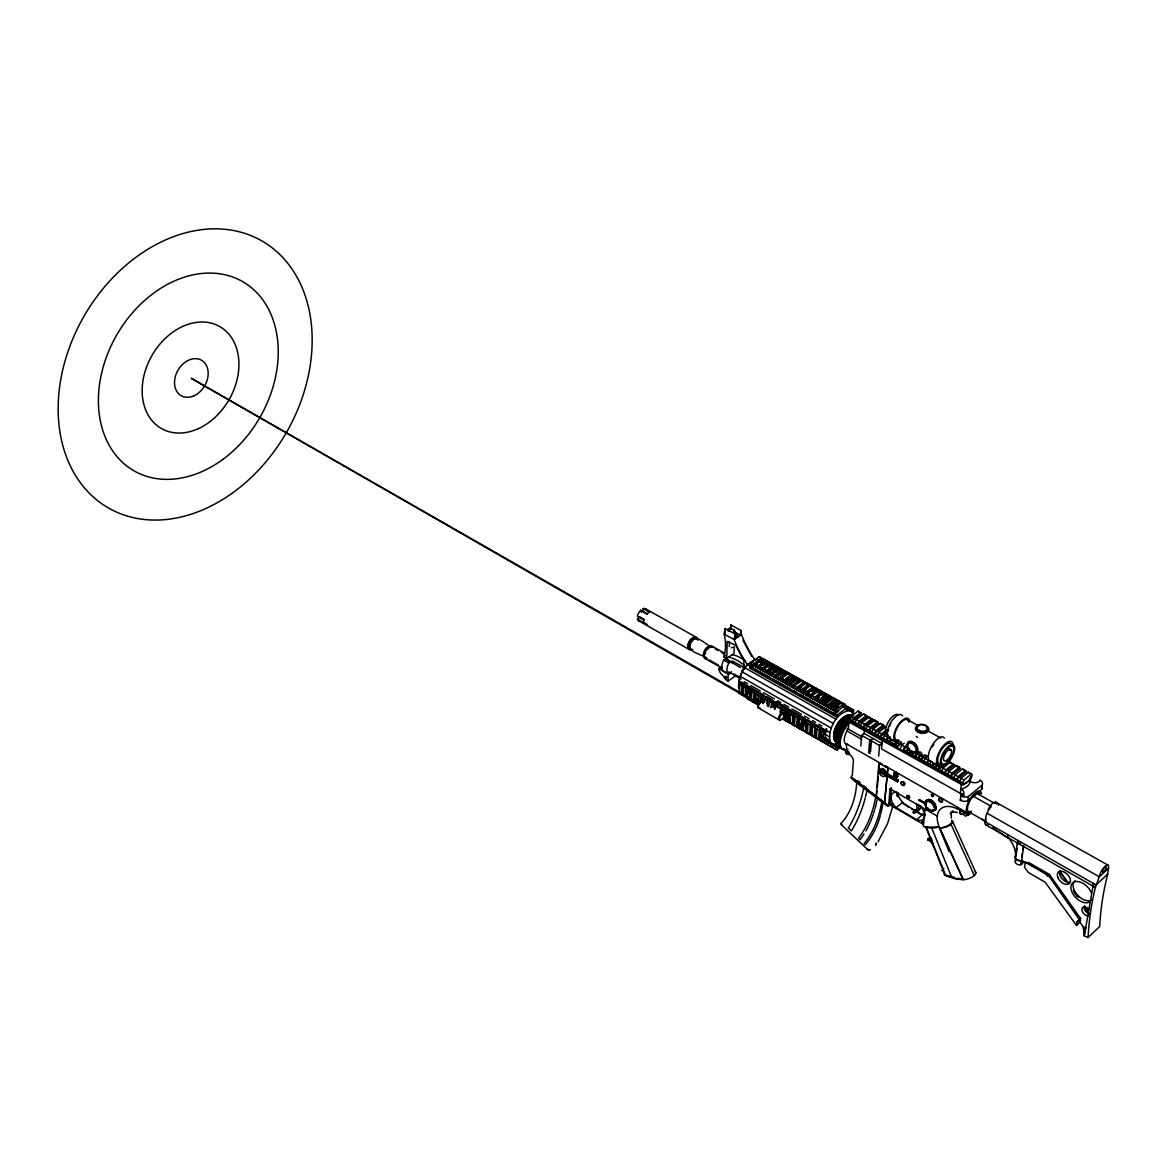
<?xml version="1.0" encoding="UTF-8"?>
<svg xmlns="http://www.w3.org/2000/svg" width="1167" height="1167" viewBox="0 0 1167 1167"><rect width="100%" height="100%" fill="white"/><g stroke="black" fill="none" stroke-linecap="round" stroke-linejoin="round"><path stroke-width="1.5" d="M884.557 774.407L878.911 771.27L879.349 769.68L897.627 780.139L897.481 781.832L898.079 779.789L886.482 773.152A4.391 2.67 50.7 0 0 885.709 771.183M725.115 633.448L725.203 628.561L735.21 634.089L735.093 638.976M725.203 628.561L724.196 634.104A50.735 29.817 56.2 0 1 723.744 656.758L726.778 658.465L727.172 641.354L735.618 645.234L743.86 660.42L743.904 668.122M728.412 630.618L730.454 628.079L728.354 629.173L728.31 631.274L730.454 628.079L734.101 630.092L738.303 636.788L735.443 635.213M734.481 675.664A6.564 3.88 54.8 0 0 735.239 676.072L728.048 681.105L728.193 673.986L731.417 671.929M755.107 660.186A81.209 50.458 54.4 0 1 741.497 634.615L740.709 630.355L730.702 624.856L731.053 629.421M732.161 662.914L732.205 660.887L742.737 666.809L743.554 669.362L741.731 670.631M734.189 646.751L734.028 653.476L726.778 658.465M740.009 693.752L739.119 693.198L739.353 684.387L740.301 682.505L825.711 730.848L825.142 740.068L823.975 741.993L782.342 718.07M740.709 630.355L740.578 635.227L733.445 631.303M729.273 646.591L729.419 641.5M741.395 685.54L741.162 694.365L742.037 694.919L742.343 683.672L741.395 685.54L739.353 684.387M744.444 684.869L743.496 686.736L743.248 695.532L744.123 696.115M745.538 687.903L745.275 696.714L746.165 697.297L746.486 686.036L745.538 687.903L743.496 686.736M748.353 693.65L748.543 687.203L747.595 689.084L747.332 697.895L748.207 698.464M752.409 664.461L749.681 666.357L749.637 668.093L836.651 717.034L836.754 715.269L846.25 708.179L846.133 709.944M749.71 690.295L749.447 699.091L750.323 699.675L750.658 688.413L749.71 690.295L747.595 689.084M752.482 665.117L752.394 667.582L769.841 677.371M752.773 689.624L751.825 691.506L751.548 700.39L752.423 700.886M753.926 692.702L753.649 701.586L754.524 702.096L754.889 690.82L753.926 692.702L751.825 691.506M757.033 692.046L756.085 693.927L755.793 702.826L756.668 703.322L756.829 698.493M758.185 695.124L757.879 704.022L758.754 704.532L759.133 693.242L758.185 695.124L756.085 693.927M760.125 703.497L761.336 694.496L761.161 699.325M762.314 701.119L763.408 695.678L763.116 703.745M764.516 702.388L765.61 696.932M766.646 703.599L767.74 698.158L767.448 706.225M768.732 706.618L769.899 699.383M770.818 707.8L771.985 700.565L771.737 707.027M773.094 707.29L774.202 701.834L774.013 706.677M774.45 709.463L774.757 704.532L776.347 702.184L777.426 702.461L804.822 718.303M774.903 709.142L775.078 704.649L777.426 702.461M775.224 708.515L775.369 704.941L773.24 703.73M780.154 712.745L780.577 707.129M780.577 713.3L780.811 707.917L783.145 705.729L776.347 702.184M781.627 714L782.824 706.75L825.711 730.848M784.034 709.886L783.641 718.814L784.501 719.31L784.997 707.99L784.034 709.886L781.861 708.646M786.266 711.17L785.872 720.097L786.718 720.593L787.229 709.259L786.266 711.17L788.396 712.381L788.002 721.323L788.848 721.819L789.373 710.484L788.396 712.381M887.606 806.309L887.649 805.172L854.2 779.644L853.208 780.052L887.606 806.309L890.231 804.209M791.459 714.992L791.605 711.753L790.628 713.664L790.219 722.606L791.08 723.088M792.831 714.919L792.408 723.876L793.268 724.342L793.808 713.008L792.831 714.919L790.628 713.664M795.952 714.233L794.975 716.144L794.552 725.101L795.398 725.582M797.119 717.369L796.682 726.326L797.542 726.808L798.097 715.459L797.119 717.369L794.975 716.144M800.314 716.713L799.337 718.624L798.884 727.595L799.745 728.062L799.978 723.204M801.525 719.879L801.073 728.85L801.919 729.317L802.502 717.968L801.525 719.879L799.337 718.624M804.326 725.684L804.661 719.193L803.684 721.118L803.232 730.09L804.078 730.557M931.237 810.686A5.966 3.647 49.3 0 0 934.782 809.358A1.546 0.948 49.2 0 0 936.08 808.862A1.546 0.948 49.2 0 0 934.913 807.053A5.966 3.647 49.3 0 0 930.478 801.321A5.966 3.647 49.3 0 0 925.708 802.167L925.241 802.546A5.966 3.647 49.3 0 1 930.011 801.7A5.966 3.647 49.3 0 1 934.446 807.447A1.546 0.948 49.2 0 1 935.613 809.256A1.546 0.948 49.2 0 1 934.315 809.738A5.966 3.647 49.3 0 1 929.545 810.569A5.966 3.647 49.3 0 1 925.125 804.836L925.621 803.888L919.202 799.614L925.942 803.684M925.285 803.713L925.343 802.546M926 805.784A5.966 3.647 49.3 0 1 925.591 804.457L925.621 803.888M805.901 722.373L805.434 731.344L806.28 731.826L806.878 720.462L805.901 722.373L803.684 721.118M809.037 721.687L808.06 723.613L807.579 732.584L808.439 733.066M810.306 724.882L809.81 733.868L810.671 734.349L811.284 722.971L810.306 724.882L808.06 723.613M813.457 724.211L812.48 726.137L811.984 735.122L812.83 735.589M814.741 727.42L814.245 736.421L815.091 736.888L815.733 725.509L814.741 727.42L812.48 726.137M818.009 726.808L817.017 728.719L816.506 737.719L817.352 738.186M819.219 729.988L818.709 738.974L819.555 739.44L820.211 728.062L819.219 729.988L817.017 728.719M822.429 729.331L821.451 731.184L820.926 740.199L821.758 740.724L822.152 734.203M824.661 730.586L823.669 732.453L823.129 741.468L823.975 741.993M826.469 731.724L826.659 728.66L824.588 730.206M799.978 694.307L834.872 713.898L835.032 711.403M824.821 740.432L835.776 746.72L835.951 744.035M836.403 744.794L836.243 747.23L838.767 745.305M848.336 729.112L848.832 721.994L851.21 720.199M853.223 715.473L853.602 710.09L852.8 709.58L851.633 711.476L842.618 706.458M860.852 745.961L861.64 735.37L864.134 733.46L864.339 730.702M868.715 752.54L869.707 739.922L871.413 740.885L870.553 751.694M869.707 751.212L870.276 744.006M878.663 756.085L879.539 745.465L882.033 743.525L864.134 733.46M882.223 764.327L878.911 763.014L876.154 796.711L877.03 791.036M877.321 787.492L878.197 776.843M878.488 773.298L879.364 762.664M879.218 771.358L879.349 769.68M882.252 740.768L881.581 748.922L963.796 795.311M887.941 767.653L885.155 766.063L887.941 767.653L884.498 803.086L887.956 767.55M889.458 741.293L890.611 738.842L889.196 741.118L889.867 742.562M888.598 805.886L890.071 788.863L891.413 787.798L889.925 804.807L888.598 805.886L850.845 777.776L852.333 775.078L853.398 760.169A6.273 3.778 51.6 0 0 848.54 753.794C849.007 752.248 845.696 750.177 846.586 752.817M894.549 775.282L894.651 774.202M899.057 740.593L895.673 744.779M894.155 774.363C893.586 770.774 897.992 773.911 896.271 775.822C887.649 772.262 904.192 779.425 894.214 773.736M894.535 776.916L895.206 777.295C894.024 778.389 896.256 779.658 896.256 777.893L894.535 776.916L894.783 774.888M895.045 773.663L895.6 771.941M894.826 778.331L895.468 775.807L893.907 775.501M895.877 778.943L896.533 775.895M896.621 775.326C898.473 775.121 896.869 770.614 895.454 772.817M897.861 773.619L897.569 776.945L896.519 776.42M897.569 775.865L897.467 776.945L893.937 775.063M885.884 775.18L897.481 781.832L898.079 779.789M896.839 796.098L897.146 792.699M896.066 808.41L896.139 807.695A11.32 6.842 50 0 1 891.077 796.915A11.32 6.842 50 0 1 897.029 792.218M898.007 796.74L898.313 793.341M879.568 762.78L882.354 764.473M902.674 803.056L902.747 802.342A11.291 6.856 49.9 0 1 897.715 792.553M918.312 804.617A12.779 7.746 49.8 0 1 916.883 811.911L913.761 813.209L913.28 811.809A10.459 6.331 49.8 0 0 916.445 804.165M916.664 809.65A10.445 6.346 49.8 0 1 915.482 810.015L913.178 812.874M916.328 820.226L922.995 814.085A10.678 6.506 49.5 0 0 925.183 814.829M911.587 808.848L922.484 815.164L902.31 802.706L908.466 807.039M922.995 814.085L922.484 815.164M856.578 784.282C855.528 798.213 850.918 812.684 841.407 822.939A2.057 1.619 40.6 0 0 841.786 825.142L867.081 849.022A2.48 1.926 32.1 0 0 870.159 849.62A2.48 1.911 34.3 0 1 867.125 848.963L867.125 848.978M932.754 767.113L932.375 765.829C932.564 760.432 942.994 766.267 938.793 769.432L939.158 770.701L931.995 766.471L933.556 763.364M690.164 649.713L692.79 649.523L689.186 649.494C685.467 645.366 690.543 636.438 695.955 637.124L697.954 640.085L696.699 637.765M711.097 645.964C705.408 645.92 700.856 654.483 705.247 658.626L706.21 658.83L705.452 657.473C700.638 653.87 685.262 651.638 690.981 642.594C695.561 632.704 705.568 644.505 711.243 646.897L712.804 646.824L709.74 646.124L712.06 646.182L724.532 653.184M1088.082 937.524L1099.65 926.554A626.694 371.748 32.4 0 1 1107.045 877.044L1108.475 868.321A8.213 2.757 -60.4 0 0 1104.989 866.366A8.213 2.757 -60.4 0 0 1099.285 876.796L1095.273 887.941A630.997 371.237 32.8 0 0 1088.082 937.524L1084.274 935.949L1083.297 926.817L1079.942 922.193L1080.584 918.444L1049.381 874.389L1028.36 862.296M704.037 656.977L704.576 652.426L706.341 649.188L709.959 646.182L708.748 646.328M982.074 787.55A6.36 4.128 8.5 0 1 981.739 789.271L967.895 800.781A6.404 4.201 8.3 0 1 960.295 800.197L960.791 795.909A5.908 3.866 8.1 0 0 963.913 792.743A5.908 3.866 8.1 0 0 960.806 789.052A15.113 9.817 7.9 0 0 970.185 781.336L970.74 776.668M967.895 800.781L968.406 796.492L982.264 784.997A6.375 4.128 8.4 0 0 979.988 780.052A5.937 3.837 8.3 0 1 976.035 782.663A5.937 3.837 8.3 0 1 970.185 781.336M975.16 871.909A7.79 2.845 -22.7 0 1 972.767 876.68A7.79 2.845 -22.7 0 1 963.198 879.539L939.581 827.797A24.463 14.952 48.5 0 1 937.218 816.827L937.743 813.705A24.463 14.952 48.5 0 1 959.799 810.292L968.362 815.179L968.566 813.53L971.221 811.298M981.739 789.271L982.264 784.997M757.179 659.282C745.159 662.185 737.573 676.422 738.696 688.253M992.767 827.739L1007.471 837.746L1007.734 835.835M1022.555 860.429L1021.577 860.75A4.464 2.99 10.6 0 1 1017.157 860.05A4.464 2.99 10.6 0 1 1015.275 857.118L1017.42 841.918M1022.832 862.077A3.866 2.597 10.6 0 1 1022.876 862.778L1020.702 864.703A3.866 2.597 10.6 0 1 1016.88 864.091A3.866 2.597 10.6 0 1 1015.261 861.552L1015.45 856.972A23.384 14.369 47.5 0 0 1008.011 837.279L1007.471 837.746M1016.369 853.675L1017.128 848.351M1017.624 844.806L1018.12 841.261M896.825 742.329L895.41 744.59L896.081 746.049L889.079 741.92M1020.702 864.703L1021.315 860.356L1025.545 862.792M1021.825 856.811L1022.35 853.267M1022.861 849.722L1023.371 846.163M1021.577 860.75L1023.765 845.535M1022.219 863.974L1022.628 861.086M1076.485 925.431L1077.126 921.667L1080.452 920.209L1049.148 875.994L1025.326 862.121L1024.568 867.358L1028.36 872.493L1045.151 882.223L1076.485 925.431L1079.942 922.193M837.439 743.992L832.217 744.371L830.466 742.81C826.732 730.25 836.914 710.674 850.816 710.645L853.485 714.89M939.158 770.701L938.531 769.257L942.192 765.158M1084.274 935.949L1093.479 883.463A10.518 3.545 -60.3 0 0 1094.398 886.92L986.086 825.084M735.21 634.089L734.174 639.633A81.457 50.327 54.4 0 0 747.843 665.263M646.11 609.334A6.914 3.807 -60.5 0 0 643.207 608.62L642.623 611.654A3.486 1.926 -60.5 0 1 643.703 611.683M892.682 806.572L887.547 823.625L878.022 841.801M988.347 824.733L987.165 825.171A10.124 3.924 -60.3 0 1 984.89 821.583L985.794 818.257M854.609 780.139L859.583 781.715M780.344 708.252C768.222 697.166 779.396 714.014 782.08 705.452M887.445 805.215L854.74 779.687M1015.261 861.552L1015.932 860.356M1015.275 857.118L1016.063 855.732M847.563 744.283A12.151 5.499 -60.4 0 1 846.965 730.965L847.782 728.806M866.22 728.748L867.358 725.918L874.842 720.214L877.657 721.789L878.518 723.073L869.036 730.323L870.174 727.493L877.657 721.789M871.895 731.928L873.033 729.098L880.516 723.38L883.331 724.94L884.178 726.224L874.696 733.503L875.848 730.673L883.331 724.94M877.628 735.137L878.78 732.307L886.249 726.56M886.541 730.017L881.552 733.853L880.399 736.698L885.811 732.526M883.346 738.346L884.498 735.502L886.993 733.576M894.856 744.794L896.008 741.949L898.502 740.009M890.479 739.849L889.4 741.716L897.715 746.399L898.882 743.539L901.362 741.599M921.872 753.065L919.392 755.034L918.21 757.894L922.266 754.684M959.814 781.219L961.054 778.287L968.493 772.204L971.513 773.867L972.228 775.18L971.032 778.477L963.417 784.735L850.335 721.279L849.605 719.426L850.772 716.582L858.212 710.98L861.815 713.796L852.318 720.943L853.485 718.099L860.94 712.497M900.574 748.003L901.741 745.144L904.221 743.204M938.531 769.257L903.506 749.652L904.673 746.792L907.153 744.838M907.59 748.426L906.423 751.285L909.122 749.156M924.833 754.713L922.338 756.683L921.171 759.557L926.569 755.253M924.06 761.176L925.241 758.302L927.721 756.333M929.939 764.458L931.12 761.599L934.067 763.247L932.885 766.121M912.331 754.597L913.513 751.738L916.387 753.342L918.881 751.373M916.387 753.342L915.22 756.216L920.617 751.942M935.803 767.755L936.984 764.881L939.975 766.544L942.455 764.545M963.417 784.735L962.819 782.897L938.793 769.432L939.975 766.544M941.711 771.066L942.892 768.192L950.346 762.182L960.164 768.469L950.74 776.128L951.936 773.24L959.376 767.2L960.164 768.469M953.366 763.86L945.926 769.884L944.745 772.758L954.154 765.129M947.677 774.407L948.873 771.533L956.313 765.494L959.376 767.2M953.818 777.849L955.014 774.961L962.454 768.907L965.445 770.57L966.218 771.839L956.809 779.527L958.005 776.638L965.445 770.57M855.105 722.519L856.301 719.645L863.726 714.044L866.439 715.561L867.314 716.844L857.833 724.036L859.029 721.177L866.439 715.561M860.575 725.582L861.771 722.709L869.196 717.078L875.702 721.512L874.842 720.214M872.012 718.653L864.587 724.284L863.39 727.158L872.872 719.937M962.819 782.897L964.059 779.979L971.513 773.867M728.821 662.929L728.281 664.111A10.868 5.543 -60.7 0 0 728.631 674.205L723.511 671.317A10.853 5.558 -60.7 0 1 723.686 660.041L725.495 658.801L730.644 661.674L728.821 662.929L723.686 660.041M843.843 706.298L844.835 704.284L760.096 657.167L759.09 656.802L751.606 662.039L750.541 663.833L836.156 712.03L843.843 706.298L842.72 705.67M839.963 745.99L836.447 749.9L841.057 747.405M895.118 775.078L895.016 776.172M897.117 776.215L897.015 777.31M811.634 685.831L810.657 685.481L803.144 690.937L802.108 692.746L806.193 689.77M812.874 686.707L804.326 693.971L813.851 687.057L810.657 685.481M811.926 691.229L816.01 688.253L815.033 687.917L807.506 693.388L806.485 695.196L809.198 693.213M817.192 689.113L808.643 696.393L818.155 689.449L815.033 687.917M810.861 697.647L811.896 695.838L819.409 690.353L820.386 690.689L817.659 692.673M821.612 691.579L813.063 698.887L822.589 691.914L819.409 690.353M822.035 695.109L824.763 693.125L823.8 692.775L816.273 698.289L815.237 700.098L819.322 697.107M826.017 694.015L817.469 701.338L826.98 694.35L823.8 692.775M820.678 700.754L819.642 702.563L829.154 695.561L828.191 695.226L820.678 700.754L822.925 702.009L830.437 696.48L831.4 696.816L821.889 703.832L822.925 702.009M833.603 698.041L832.64 697.706L825.127 703.249L824.092 705.058L832.246 699.033M834.916 698.96L826.367 706.327L835.878 699.296L832.64 697.706M829.693 705.802L828.658 707.61L838.154 700.565L837.206 700.244L829.693 705.802L831.911 707.042L839.409 701.469L840.371 701.805L830.86 708.85L831.911 707.042M763.087 670.865L764.108 669.085L771.635 663.775L772.627 664.14M773.75 664.957L765.202 672.046L774.742 665.321L771.635 663.775M776.901 666.517L775.909 666.153L768.397 671.477L767.361 673.257L775.544 667.48M778.024 667.334L769.476 674.438L779.016 667.684L775.909 666.153M771.679 675.678L772.714 673.899L780.227 668.56L781.219 668.91M782.313 669.727L773.765 676.845L783.305 670.077L780.227 668.56M775.982 678.085L777.003 676.291L784.53 670.952L785.508 671.302L780.067 675.182M786.675 672.148L778.126 679.296L787.667 672.498L784.53 670.952M789.826 673.695L788.848 673.344L781.321 678.713L780.3 680.507L783.013 678.567M790.934 674.511L782.386 681.688L791.926 674.862L788.848 673.344M785.654 681.134L784.618 682.928L794.144 676.101L793.166 675.751L785.654 681.134L787.798 682.33L795.311 676.948L796.288 677.298L786.762 684.139L787.798 682.33M788.907 685.335L789.942 683.541L797.455 678.144L798.432 678.479L791.634 683.381M799.658 679.354L791.109 686.575L800.635 679.705L797.455 678.144M793.283 687.786L794.319 685.992L801.831 680.58L802.808 680.915M804.019 681.791L795.471 689.011L804.997 682.141L801.831 680.58M807.243 683.381L806.266 683.031L798.753 688.472L797.717 690.28L801.802 687.319M808.425 684.227L799.862 691.477L809.387 684.577L806.266 683.031M933.41 764.37L932.331 766.267L937.159 768.98M842.603 703.045L841.699 702.68L834.172 708.267L833.107 710.105L838.533 706.079M836.156 712.03L835.339 711.359L836.418 709.507L843.931 703.92L844.835 704.284M761.147 657.955L752.598 664.986L762.139 658.305L759.09 656.802M764.254 659.486L763.247 659.122L755.793 664.344L754.699 666.167L757.427 664.256M765.304 660.259L756.756 667.32L766.311 660.624L763.247 659.122M758.827 668.487L759.921 666.649L767.375 661.412L768.382 661.777L762.926 665.613M769.505 662.593L760.957 669.668L770.497 662.958L767.375 661.412M925.796 803.859L918.662 800.212L925.475 802.721A5.66 3.457 49.3 0 1 929.413 801.656A5.66 3.457 49.3 0 1 933.804 806.12L935.38 809.125L933.571 810.336A5.66 3.457 49.3 0 1 928.976 810A5.66 3.457 49.3 0 1 925.358 804.924L925.737 803.684M848.292 753.342L847.023 753.313M979.988 793.764A10.78 4.26 -60.4 0 0 978.004 792.787L971.571 798.126A10.78 4.26 -60.4 0 0 968.741 811.794L985.298 821.232M841.786 825.142L841.888 825.04A2.071 1.605 30.9 0 1 841.407 822.925M639.706 621.034A6.914 3.807 -60.5 0 1 637.445 619.137L639.72 616.964L644.403 619.619M1077.126 921.667L1080.584 918.444M1107.848 874.039L1096.061 884.936L984.89 821.583M1108.475 868.321L1099.285 876.796L987.136 813.268M1025.326 862.121L1046.828 873.864M1047.339 876.227L1049.381 874.389M1080.029 920.603L1049.148 875.994M943.913 868.248L941.798 870.684M968.362 815.179L971.017 812.947M931.281 838.139L933.352 845.9A7.235 3.691 64.1 0 0 927.94 840.05L927.677 839.19L930.303 837.002M927.94 840.05L930.566 837.862M926.423 808.002L925.095 809.096L923.345 826.192L926.16 827.826M925.037 809.635L926.365 808.541M913.761 813.209L915.964 811.415M916.124 812.451L919.085 810.117A12.764 7.746 49.8 0 0 920.865 805.741M913.28 811.809L915.482 810.015M902.747 802.342L896.139 807.695L916.401 819.511A10.707 6.477 49.6 0 0 924.614 816.214A10.707 6.477 49.6 0 0 918.035 804.223M943.636 764.502L939.902 767.507L933.498 763.918M938.793 769.432L948.217 761.832L947.371 761.497M929.647 760.636L926.963 762.795L928.13 759.921L925.241 758.302M894.272 773.079L895.162 772.364M894.695 775.457L895.22 774.217M897.394 773.633L896.489 774.348L894.36 772.875M897.277 774.932L895.731 776.04L896.256 777.893M879.801 769.33L878.911 770.03L885.578 773.852L886.482 773.152M879.67 770.993L878.766 771.708A4.391 2.67 50.7 0 0 881.902 776.011A4.391 2.67 50.7 0 0 885.447 775.53L886.337 774.83M909.341 752.919L912.04 750.789M903.506 749.652L907.561 746.472M897.715 746.399L901.77 743.233M890.261 736.815L886.205 739.951L887.358 737.106L884.498 735.502M870.553 740.403L873.047 738.478M835.776 746.72L838.125 744.925M826.105 737.88L824.033 739.426L825.142 740.068M834.872 713.898L838.723 711.039M775.763 672.775L779.862 669.887M742.445 683.395L744.517 681.936L747.682 683.731M768.542 667.013L771.27 665.102M760.155 662.345L762.882 660.434M728.631 674.205L731.432 672.265M728.048 681.105A6.579 3.866 54.8 0 1 723.992 677.181L722.402 674.964A5.499 3.238 55 0 1 718.916 668.691L721.804 666.707M728.354 662.885L730.25 661.572M723.744 656.758L725.568 655.504M741.497 634.615L734.174 639.604L724.196 634.104M728.354 629.173L727.449 629.801L730.454 628.079M1077.564 921.274L1080.452 920.209M971.367 811.43L968.741 811.794M731.344 647.743L732.964 647.233M870.203 753.546L868.671 752.686M707.669 646.897L708.734 646.824M758.886 704.299L191.242 378.298L759.294 703.541M951.645 820.241A7.833 2.655 -23 0 1 949.967 824.252A7.833 2.655 -23 0 1 941.156 827.753L939.581 827.797L941.229 827.943A7.833 3.18 -18.8 0 0 950.259 825.025A7.833 3.18 -18.8 0 0 951.776 820.62M942.746 869.488L944.57 875.235L956.517 879.232L963.198 879.539A41.078 20.67 -7.8 0 1 951.616 877.161A28.037 13.42 -16.2 0 1 945.518 875.177L926.233 827.126L939.172 826.995L963.038 879.189M688.428 648.852L690.266 648.954M706.575 647.802L707.494 647.845M687.961 647.845L689.857 648.064M687.815 646.518L689.726 646.897M691.783 649.713L689.186 649.494L638.714 620.8M945.518 875.177L954.358 877.351M957.888 878.226L963.198 879.539M705.554 648.969L706.341 649.188M687.99 644.972L689.872 645.526M829.387 745.844L832.684 747.478L831.735 747.201M822.254 741.745L823.216 742.037L819.876 740.389M824.573 743.073L827.928 744.75L826.98 744.458M815.237 737.719L818.534 739.353L817.571 739.061M805.989 732.395L809.227 734.014L808.264 733.707M810.613 735.064L813.91 736.698L812.932 736.392M799.016 728.398L799.978 728.689L796.74 727.085M801.379 729.754L804.676 731.388L803.713 731.096M789.767 723.073L790.745 723.38L787.448 721.746M792.072 724.401L795.34 726.034L794.377 725.728M785.187 720.447L786.164 720.754L783.903 719.456M749.199 699.762L750.191 700.083L747.04 698.522L757.996 704.824M751.417 701.031L754.568 702.607L753.576 702.286M755.764 703.541L756.756 703.861M1086.375 927.867L1083.297 926.817L1084.726 933.381M957.363 812.524L951.513 811.678L953.176 811.473L950.361 813.37L952.928 811.138L950.711 813.72L951.193 812.159L951.28 818.023M834.084 748.558L834.988 748.878M688.472 643.309L690.295 644.067M907.401 719.703L918.517 725.801M928.042 731.023L940.733 737.996M948.45 748.981L951.601 750.717A6.666 2.757 -60.7 0 1 948.596 758.535A6.666 2.757 -60.7 0 1 943.826 760.432L943.549 759.542A6.666 2.757 -60.7 0 1 946.539 751.708A6.666 2.757 -60.7 0 1 951.324 749.827L951.601 750.717L948.494 749.01M689.23 641.646L690.981 642.594M734.524 635.84L737.384 637.415L734.101 630.092M884.178 726.224L880.516 723.38M947.006 761.161L951.134 763.451L950.346 762.182M793.166 675.751L795.311 676.948M828.191 695.226L830.437 696.48M837.206 700.244L839.409 701.469M838.023 701.484L853.602 710.09M842.953 706.254L850.816 710.645M843.099 706.998L852.523 712.249M845.316 708.413L848.467 710.163M850.772 716.582L853.485 718.099M856.301 719.645L859.029 721.177M861.771 722.709L864.587 724.284M867.358 725.918L870.174 727.493M873.033 729.098L875.848 730.673M878.78 732.307L881.552 733.853M898.882 743.539L890.246 738.726L889.094 741.57L849.605 719.426M901.741 745.144L904.673 746.792M961.054 778.287L964.059 779.979M919.392 755.034L922.338 756.683M942.892 768.192L945.926 769.884M948.873 771.533L951.936 773.24M955.014 774.961L958.005 776.638M751.606 662.039L753.663 663.177M755.793 664.344L757.85 665.496M759.921 666.649L762.051 667.845M764.108 669.085L766.238 670.266M768.397 671.477L770.512 672.659M772.714 673.899L774.8 675.066M777.003 676.291L779.162 677.502M781.321 678.713L783.422 679.894M789.942 683.541L792.145 684.766M794.319 685.992L796.507 687.217M798.753 688.472L800.912 689.668M834.172 708.267L836.418 709.507M803.144 690.937L805.347 692.177M807.506 693.388L809.665 694.598M811.896 695.838L814.099 697.078M816.273 698.289L818.49 699.529M825.127 703.249L827.403 704.518M889.196 741.118L895.41 744.59M750.541 663.833L835.339 711.359M931.995 766.471L938.399 770.06M995.743 802.181L1107.994 865.141M747.901 664.329L751.242 666.197M773.021 679.165L790.467 688.953M793.633 690.733L796.813 692.527M976.619 793.239L994.78 803.436L996.166 802.969A10.853 4.201 -60.4 0 1 998.5 805.318M848.832 721.994L961.345 784.384L960.31 793.341L961.958 794.333A5.893 3.866 8.2 0 1 963.315 796.317M749.681 666.357L836.754 715.269M645.351 608.678L695.955 637.124L697.56 639.18M646.591 610.356L649.713 612.106M715.24 648.94L718.318 650.661M721.396 652.397L724.474 654.133M643.207 608.62L649.465 612.15L646.999 613.74L640.741 610.21A6.914 3.807 -60.5 0 0 637.415 616.293L643.659 619.837L643.688 622.697L637.445 619.137M973.147 796.127L991.323 806.368L989.733 808.381A10.853 4.201 -60.4 0 0 985.984 821.305M744.896 667.86L836.228 719.324M644.184 612.529L647.306 614.294M861.64 735.37L879.539 745.465M847.213 728.485L862.253 736.975M960.922 793.691L964 795.427L961.477 793.998M742.27 671.973L833.53 723.584M846.965 730.965L861.538 739.192M740.228 676.364L831.385 728.12M643.98 622.609L647.087 624.374M709.23 659.909L718.434 665.146M733.795 673.87L739.936 677.356M722.329 668.341L705.247 658.626L703.541 655.825M728.544 671.871L740.987 678.946M750.848 685.525L760.315 690.922M763.481 692.717L774.538 699.004M777.689 700.798L780.854 702.592M784.005 704.401L788.746 707.085M791.912 708.88L801.379 714.277M804.544 716.071L809.285 718.77M812.436 720.564L815.602 722.358M818.767 724.167L821.918 725.962M718.916 668.691L728.193 673.986M738.901 680.74L764.006 695.051M767.142 696.845L771.854 699.529M807.958 720.083L829.927 732.599M777.587 703.701L780.679 705.466M740.301 682.505L781.452 705.962M880.399 763.247L846.308 743.802L846.717 750.075M884.936 765.829L968.566 813.53M894.695 772.656L896.168 773.488M821.451 731.184L823.669 732.453M894.506 772.729L896.329 773.779M760.373 696.378L762.445 697.56M764.648 698.814L766.777 700.04M768.936 701.265L771.022 702.461M894.243 773.283L896.475 774.552M894.228 773.502L896.446 774.771M824.573 734.043L829.27 736.727M894.17 774.173L896.387 775.442M894.33 774.932L896.125 775.953M824.763 737.529L829.46 740.214M895.279 777.981L896.329 778.579M826.805 740.301L834.595 744.765M824.223 739.236L830.466 742.81M887.781 775.661L897.934 781.467M878.839 770.862L897.102 781.336M824.413 739.893L832.217 744.371M823.785 740.082L837.425 747.916M878.766 771.708L885.447 775.53M739.119 693.198L758.754 704.532M782.926 719.149L837.352 750.235M758.287 707.888L779.25 719.966M890.071 788.863L937.334 816.171M851.939 777.703L854.156 778.987M878.911 763.014L887.503 768.017M889.925 804.807L923.287 824.281M740.403 667.509L725.495 658.801L730.834 662.097M850.583 708.34L851.385 708.865M890.567 739.397L896.519 742.708M778.9 668.472L779.746 669.07M776.799 667.305L777.63 667.889M770.599 663.848L771.445 664.446M768.557 662.725L769.403 663.308M793.823 676.772L794.669 677.371M791.634 675.562L792.466 676.145M789.563 674.409L790.395 674.993M787.375 673.184L788.206 673.782M781.015 669.654L781.861 670.237M690.222 640.085L691.856 641.237M811.853 686.925L806.674 683.92L807.506 684.504M808.862 685.146L809.679 685.729M804.544 682.739L805.376 683.322M802.415 681.557L803.246 682.141M800.197 680.317L801.029 680.915M798.126 679.165L798.957 679.748M817.571 689.989L818.388 690.572M815.427 688.793L816.258 689.376M813.195 687.553L814.026 688.136M841.626 703.365L842.428 703.934M839.452 702.155L840.255 702.738M848.351 707.114L849.168 707.683M846.163 705.889L846.965 706.458M857.599 781.219L860.415 783.363M863.215 785.508L866.031 787.652M691.375 638.757L692.862 640.07M1046.391 874.258L1048.71 876.388M982.235 819.103L985.882 822.662M692.615 637.751L693.957 639.166M693.84 637.109L695.036 638.612M1059.68 870.903L1068.082 882.675M1073.319 890.042L1078.571 897.408M1084.872 906.234L1088.636 912.536L1084.435 906.642M1059.242 871.297L1067.645 883.069M1073.946 891.909L1077.083 896.329M694.978 636.905L696.043 638.422M858.212 710.98L859.102 712.278M863.726 714.044L870.071 718.376L869.196 717.078M703.57 653.287L704.08 654.089M956.313 765.494L957.1 766.763M962.454 768.907L969.223 773.502L968.493 772.204M742.927 640.231L750.308 653.856M703.409 654.658L703.891 655.65M952.301 820.78L975.831 872.508M950.711 823.683L974.314 875.527M703.934 656.729L704.503 657.984M926.233 827.126A27.249 10.182 -20.6 0 0 931.762 828.059L951.616 877.161M949.092 851.779L939.172 826.995A28.416 9.453 -23.7 0 1 931.762 828.059M943.344 870.976L925.912 827.199A40.874 15.944 -19.8 0 1 926.51 826.557M640.741 610.21L641.383 612.456M751.14 655.373L751.358 656.204M730.702 624.856L731.242 627.686M969.281 813.603A7.804 3.093 -60.3 0 1 964.073 812.728M696.203 638.422A6.214 3.268 -60.5 0 1 696.611 639.326M693.694 637.853A6.214 3.268 -60.5 0 1 695.561 637.868M706.502 658.071A6.258 3.253 -60.5 0 1 704.591 656.423M705.058 652.411A6.258 3.253 -60.5 0 1 705.743 650.953M709.799 646.926A6.258 3.253 -60.5 0 1 711.666 646.912M707.012 658.363A6.258 3.253 -60.5 0 1 705.101 656.715M705.131 654.176A6.258 3.253 -60.5 0 1 705.568 652.703M707.129 649.859A6.258 3.253 -60.5 0 1 709.23 647.773M639.968 617.474A3.486 1.926 -60.5 0 1 639.72 616.964M732.22 654.716A31.99 18.891 54.5 0 1 745.144 660.741M728.602 657.211A32.034 18.862 54.5 0 1 744.342 665.584M739.149 681.936A14.69 7.352 -60.4 0 1 745.859 666.663M833.938 733.212A11.947 5.456 -60.4 0 1 839.161 721.264A11.947 5.456 -60.4 0 1 847.286 717.049M837.775 741.979A15.083 6.885 -60.4 0 1 836.068 727.143A15.083 6.885 -60.4 0 1 850.48 715.254M836.797 742.154A15.083 6.885 -60.4 0 1 835.426 740.943M834.653 738.901A15.083 6.885 -60.4 0 1 839.948 722.577A15.083 6.885 -60.4 0 1 851.356 715.736M837.41 743.7A16.134 7.352 -60.4 0 1 838.548 726.312A16.134 7.352 -60.4 0 1 852.975 715.459M838.285 744.794A16.644 7.586 -60.4 0 1 838.46 728.777A16.644 7.586 -60.4 0 1 852.333 715.24M839.161 745.873A17.155 7.804 -60.4 0 1 839.35 729.375A17.155 7.804 -60.4 0 1 853.631 715.429M840.065 746.909A17.607 7.994 -60.4 0 1 839.365 732.059A17.607 7.994 -60.4 0 1 852.348 716.319M840.969 747.93A18.059 8.198 -60.4 0 1 839.481 734.831A18.059 8.198 -60.4 0 1 850.641 718.318M841.188 747.551A17.622 7.994 -60.4 0 1 838.694 743.758M838.533 740.578A17.622 7.994 -60.4 0 1 850.626 718.653M847.971 749.243A18.555 8.402 -60.4 0 1 840.211 742.256A18.555 8.402 -60.4 0 1 849.868 721.994M844.135 749.36A18.541 8.402 -60.4 0 1 839.306 739.703A18.541 8.402 -60.4 0 1 848.73 721.366M844.31 748.937A18.074 8.184 -60.4 0 1 839.379 741.439M840.007 737.573A18.074 8.184 -60.4 0 1 848.788 721.658M837.848 742.825A17.169 7.79 -60.4 0 1 841.509 728.018A17.169 7.79 -60.4 0 1 852.246 716.698M837.891 744.094A16.659 7.571 -60.4 0 1 847.388 718.857M848.307 718.113A16.659 7.571 -60.4 0 1 851.006 716.509M838.533 744.342A16.134 7.352 -60.4 0 1 837.075 743.043M836.651 734.495A16.134 7.352 -60.4 0 1 849.766 716.319M837.673 743.219A15.579 7.104 -60.4 0 1 837.045 730.075A15.579 7.104 -60.4 0 1 848.526 716.159M850.816 715.575A15.579 7.104 -60.4 0 1 852.712 715.94M838.475 742.898A15.565 7.104 -60.4 0 1 836.724 727.595A15.565 7.104 -60.4 0 1 851.589 715.313M981.535 793.866A12.706 5.033 -60.4 0 0 977.027 791.634L973.103 794.902A12.706 5.033 -60.4 0 0 966.364 808.687A12.706 5.033 -60.4 0 0 970.9 813.049M961.462 813.589A7.79 3.107 -60.3 0 1 959.799 810.292A7.877 3.355 -62.1 0 0 962.658 814.172M931.281 838.577A6.521 2.757 51.8 0 1 927.677 839.19M970.696 777.062A15.142 9.817 7.8 0 1 961.302 784.793M875.702 796.973A205.159 119.486 54.8 0 1 858.547 838.242L860.035 839.729A207.405 120.799 54.8 0 0 864.003 833.982M877.088 799.628A207.405 120.799 54.8 0 1 874.914 808.862M874.55 810.131A207.405 120.799 54.8 0 1 873.791 812.64M873.383 813.88A207.405 120.799 54.8 0 1 865.841 830.933M881.727 801.714A186.808 109.1 54.2 0 1 863.988 843.712L865.155 844.879A174.452 101.996 53.9 0 0 880.443 815.062M882.938 802.677A174.452 101.996 53.9 0 1 880.779 813.749M863.551 788.863A248.775 143.701 55.9 0 1 848.351 828.001L851.297 830.962A254.421 146.94 56 0 0 865.287 797.805M867.066 790.147A254.421 146.94 56 0 1 865.608 796.55M934.607 809.708A5.981 3.647 49.3 0 1 932.769 810.394M925.927 803.975A5.981 3.647 49.3 0 1 930.201 800.533A5.981 3.647 49.3 0 1 935.365 807.827M939.085 798.884A2.261 1.386 49.2 0 1 941.229 798.374A2.261 1.386 49.2 0 1 942.63 801.218A2.261 1.386 49.2 0 1 940.252 801.233M939.829 800.825A2.261 1.386 49.2 0 1 939.231 799.847M935.044 809.344A5.981 3.647 49.3 0 1 933.206 810.029M926.262 802.385A5.981 3.647 49.3 0 1 931.266 800.46M932.506 801.262A5.981 3.647 49.3 0 1 935.292 804.894M935.715 806.222A5.981 3.647 49.3 0 1 935.584 808.527M903.229 781.657A2.217 1.357 50.2 0 1 903.681 781.963M904.089 782.371A2.217 1.357 50.2 0 1 904.833 784.282M926.029 805.303A6.433 3.924 49.3 0 1 928.655 799.789A6.433 3.924 49.3 0 1 935.511 806.207A6.433 3.924 49.3 0 1 931.674 810.598M935.351 809.665A6.419 3.924 49.3 0 1 933.381 810.409M925.912 802.196A6.419 3.924 49.3 0 1 931.281 800.124M932.608 801A6.419 3.924 49.3 0 1 933.819 802.123M934.855 803.465A6.419 3.924 49.3 0 1 935.613 804.88M936.065 806.309A6.419 3.924 49.3 0 1 936.167 807.652M882.442 768.426A4.391 2.67 50.7 0 1 885.038 770.249M885.928 775.413A4.391 2.67 50.7 0 1 885.315 775.763M878.911 770.03A4.391 2.67 50.7 0 1 882.442 769.534A4.391 2.67 50.7 0 1 885.578 773.852M903.579 782.182A1.853 1.138 50.2 0 1 904.527 783.743M934.519 809.154A5.616 3.428 49.3 0 1 931.178 810.409M930.011 809.927A5.616 3.428 49.3 0 1 927.809 808.177M925.854 804.53A5.616 3.428 49.3 0 1 929.88 801.291A5.616 3.428 49.3 0 1 934.738 808.148M929.997 810.19A5.966 3.647 49.3 0 1 927.663 808.323M934.957 809.154A5.616 3.428 49.3 0 1 933.221 809.796M926.686 802.604A5.616 3.428 49.3 0 1 928.159 800.343M929.122 800.168A5.616 3.428 49.3 0 1 931.397 800.795M932.55 801.569A5.616 3.428 49.3 0 1 933.615 802.56M934.504 803.713A5.616 3.428 49.3 0 1 935.175 804.967M935.569 806.222A5.616 3.428 49.3 0 1 935.671 807.374M968.406 796.492A6.419 4.187 8.3 0 1 960.791 795.909M961.185 799.891A5.893 3.866 8.2 0 1 960.295 800.197M1019.36 860.4A3.866 2.582 10.6 0 1 1017.493 859.758M1016.763 859.218A3.866 2.582 10.6 0 1 1016.224 858.591M988.084 809.767A7.906 3.063 -60.4 0 1 993.219 802.736A7.906 3.063 -60.4 0 1 996.56 803.932M1070.343 882.281A7.936 4.916 45.6 0 1 1062.364 879.101A7.936 4.916 45.6 0 1 1059.869 871.122M1092.049 899.801A12.793 7.921 45.1 0 1 1077.156 894.724A12.793 7.921 45.1 0 1 1075.318 880.56M1089.89 901.814A12.808 7.921 45.1 0 1 1073.596 894.943A12.808 7.921 45.1 0 1 1075.945 881.552A12.808 7.921 45.1 0 1 1091.422 893.032M1089.322 913.907A5.587 3.428 44.8 0 1 1084.376 906.044M1088.33 916.183A5.602 3.428 44.9 0 1 1081.926 908.947A5.602 3.428 44.9 0 1 1089.322 909.516M1020.6 843.61A4.508 2.99 10.3 0 1 1019.564 843.143M780.986 719.528A3.88 1.867 -60.1 0 1 778.593 718.405A3.88 1.867 -60.1 0 1 781.234 713.591A3.88 1.867 -60.1 0 1 783.626 714.729M759.381 707.844A3.851 1.896 -60.1 0 1 757.631 706.064A3.851 1.896 -60.1 0 1 760.023 701.732A3.851 1.896 -60.1 0 1 762.591 702.009M779.979 719.456A3.209 1.546 -60.1 0 1 779.191 717.151A3.209 1.546 -60.1 0 1 781.584 713.883A3.209 1.546 -60.1 0 1 783.188 715.05M781.554 719.324A3.209 1.546 -60.1 0 1 779.585 718.172A3.209 1.546 -60.1 0 1 782.123 714.189A3.209 1.546 -60.1 0 1 783.641 716.042M759.98 707.873A3.53 1.736 -60.1 0 1 758.404 705.991A3.53 1.736 -60.1 0 1 760.957 701.98A3.53 1.736 -60.1 0 1 762.985 703.176M758.9 707.698A3.53 1.736 -60.1 0 1 758.565 703.774A3.53 1.736 -60.1 0 1 762.182 701.732M897.598 740.126A11.524 5.018 -60.7 0 1 898.109 726.166A11.524 5.018 -60.7 0 1 908.86 722.227M890.494 737.719A12.91 5.66 -60.8 0 1 890.173 723.511A12.91 5.66 -60.8 0 1 902.543 715.911M931.616 761.307A13.668 5.733 -60.7 0 1 931.558 746.428A13.668 5.733 -60.7 0 1 944.38 738.23M940.485 764.079A11.714 4.872 -60.7 0 1 941.273 750.045A11.714 4.872 -60.7 0 1 951.893 745.873M926.394 727.172A5.485 3.486 6.5 0 1 925.46 732.03A5.485 3.486 6.5 0 1 917.787 730.907A5.485 3.486 6.5 0 1 918.735 726.064M907.24 745.45A6.769 4.23 50.4 0 1 912.579 741.745A6.769 4.23 50.4 0 1 917.889 750.469A6.769 4.23 50.4 0 1 910.712 751.125M909.458 749.9A6.769 4.23 50.4 0 1 907.663 746.968M908.028 745.684A5.777 3.603 50.4 0 1 911.383 742.124A5.777 3.603 50.4 0 1 916.897 747.551A5.777 3.603 50.4 0 1 914.505 752.044M909.924 749.477A5.777 3.603 50.4 0 1 909.035 748.266M888.393 734.991A11.495 5.062 -60.8 0 1 887.401 723.671A11.495 5.062 -60.8 0 1 898.138 714.612M888.102 731.621A11.51 5.047 -60.8 0 1 888.539 729.171M889.429 726.501A11.51 5.047 -60.8 0 1 890.727 723.803M898.911 740.87A12.939 5.631 -60.7 0 1 893.937 735.079A12.939 5.631 -60.7 0 1 902.003 720.491A12.939 5.631 -60.7 0 1 909.72 721.308M917.525 737.354A6.769 4.303 6.5 0 1 916.27 736.465M932.302 746.822A11.67 4.901 -60.7 0 1 933.921 744.24M941.638 765.275A13.712 5.704 -60.7 0 1 936.663 759.309A13.712 5.704 -60.7 0 1 945.212 743.86A13.712 5.704 -60.7 0 1 953.103 744.561M724.97 676.466C725.743 681.09 728.471 675.576 724.97 676.466M845.944 752.088C846.586 756.376 849.416 751.358 845.944 752.088M891.019 803.844L892.04 804.865L891.194 803.698M891.471 803.494L892.478 804.501L891.544 803.407M921.901 821.845L922.937 822.881L921.974 821.758M922.353 821.495L923.374 822.516L922.353 821.495M931.31 794.785C931.966 799.453 935.263 794.041 931.31 794.785M931.762 794.421C932.418 799.089 935.701 793.677 931.762 794.421M875.571 845.2A3.063 2.363 32.1 0 0 875.863 843.055A3.063 2.392 36 0 1 875.571 845.2M845.55 751.986A2.334 1.415 51.7 0 0 848.54 754.509A2.334 1.415 51.7 0 0 847.928 751.125A2.334 1.415 51.7 0 0 845.55 751.986M900.909 783.086A2.217 1.357 50.2 0 0 903.769 785.493A2.217 1.357 50.2 0 0 903.243 782.328A2.217 1.357 50.2 0 0 900.909 783.086M907.313 796.244A1.473 0.904 49.9 0 0 909.224 797.863A1.473 0.904 49.9 0 0 908.874 795.763A1.473 0.904 49.9 0 0 907.313 796.244M901.187 783.174A1.853 1.138 50.2 0 0 903.579 785.187A1.853 1.138 50.2 0 0 903.141 782.546A1.853 1.138 50.2 0 0 901.187 783.174M906.876 796.609A1.473 0.904 49.9 0 0 908.787 798.213A1.473 0.904 49.9 0 0 908.437 796.113A1.473 0.904 49.9 0 0 906.876 796.609M938.793 800.212A2.261 1.386 49.2 0 0 941.915 802.006A2.261 1.386 49.2 0 0 940.617 798.651A2.261 1.386 49.2 0 0 938.793 800.212M1057.958 877.73A7.936 4.916 45.6 0 0 1069.308 883.638A7.936 4.916 45.6 0 0 1064.392 872.143A7.936 4.916 45.6 0 0 1057.958 877.73M1104.099 871.661A3.136 1.05 -60.4 0 0 1106.141 866.906A3.136 1.05 -60.4 0 0 1103.092 869.823A3.136 1.05 -60.4 0 0 1104.099 871.661M907.007 746.472A5.777 3.603 50.4 0 0 914.505 752.7A5.777 3.603 50.4 0 0 913.134 744.356A5.777 3.603 50.4 0 0 907.007 746.472M918.05 732.234A6.783 4.303 6.5 0 0 928.801 730.017A6.783 4.303 6.5 0 0 919.436 724.897A6.783 4.303 6.5 0 0 918.05 732.234M946.7 762.882A10.284 4.26 -60.7 0 0 953.366 746.953A10.284 4.26 -60.7 0 0 942.63 755.516A10.284 4.26 -60.7 0 0 946.7 762.882M946.568 763.977A11.728 4.858 -60.7 0 0 954.168 745.815A11.728 4.858 -60.7 0 0 941.944 755.56A11.728 4.858 -60.7 0 0 946.568 763.977M918.94 730.352A5.485 3.486 6.5 0 0 927.648 728.558A5.485 3.486 6.5 0 0 920.077 724.415A5.485 3.486 6.5 0 0 918.94 730.352M222.664 459.535A109.1 82.624 -60.1 0 0 243.057 281.86A109.1 82.624 -60.1 0 0 99.166 387.269A109.1 82.624 -60.1 0 0 222.664 459.535M231.62 493.597A153.986 116.715 -60.1 0 0 264.267 242.342A153.986 116.715 -60.1 0 0 59.575 387.327A153.986 116.715 -60.1 0 0 231.62 493.597M197.836 428.858A58.729 44.434 -60.1 0 0 228.324 333.543A58.729 44.434 -60.1 0 0 145.481 370.143A58.729 44.434 -60.1 0 0 197.836 428.858M194.13 395.744A20.452 15.463 -60.1 0 0 204.342 362.485A20.452 15.463 -60.1 0 0 175.575 375.701A20.452 15.463 -60.1 0 0 194.13 395.744"/></g></svg>
